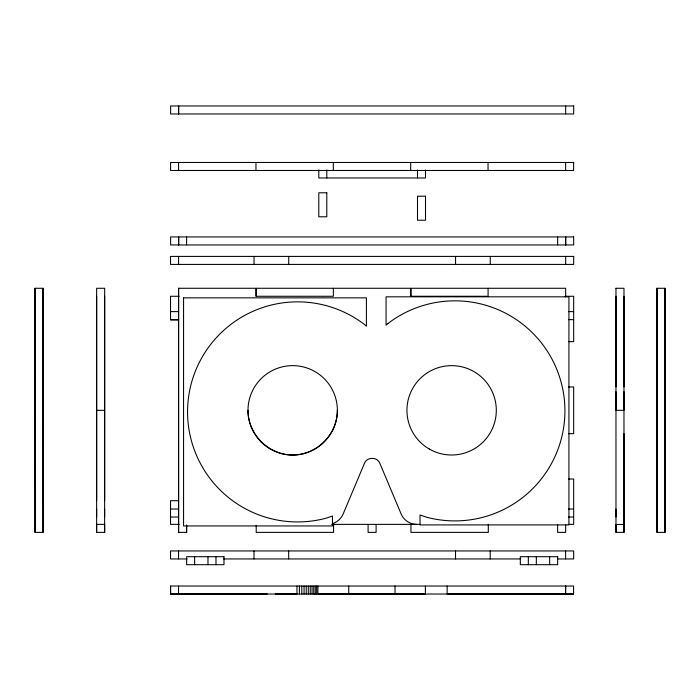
<?xml version="1.0" encoding="UTF-8"?>
<svg xmlns="http://www.w3.org/2000/svg" width="700" height="700" viewBox="0 0 700 700"><rect width="100%" height="100%" fill="white"/><g stroke="black" fill="none" stroke-linecap="round" stroke-linejoin="round"><path stroke-width="1.05" d="M35.044 532.376L35.044 288.277L43.041 288.277L43.05 532.376L35.044 532.376L35 288.277M43.041 532.376L43.006 288.277M96.635 532.376L96.635 288.277L104.685 288.277L104.632 532.376L96.635 532.376L96.635 524.37L104.632 524.37L104.632 532.376M186.594 244.947L186.594 236.941M557.629 244.947L557.664 236.941M623.971 391.65L623.989 532.367L615.983 532.376L615.983 524.37M615.965 517.038L615.965 509.031M623.98 532.376L623.98 433.668M623.962 517.038L623.971 509.031M656.994 532.376L656.95 288.277L665 288.277L665 532.376L656.994 532.376L656.994 288.277M665 532.376L664.991 288.277M337.365 410.322C337.514 434.236 316.592 455.157 292.679 455.009C268.765 455.157 247.844 434.236 247.993 410.322M332.439 523.644C337.216 522.209 341.25 518.577 343.166 513.975L364.429 463.383C366.887 456.68 377.414 456.68 379.881 463.383L401.135 513.975C403.664 520.161 410.095 524.431 416.771 524.37M104.632 296.275L104.632 500.692M179.209 296.275L170.537 296.275L170.537 319.953L178.535 319.953M565.031 296.275L573.676 296.275L573.676 341.626L568.671 341.626M170.537 311.623L178.588 311.623M568.654 311.614L573.659 311.614M170.537 319.629L178.588 319.629M568.654 319.62L573.659 319.62M568.671 386.977L573.676 386.977L573.676 433.668L568.671 433.668M96.635 410.322L104.632 410.322M568.671 479.019L573.676 479.019L573.676 524.37L568.269 524.37M178.535 500.692L170.537 500.692L170.537 524.37L179.209 524.37M170.537 509.031L178.588 509.031M568.654 509.031L573.659 509.031M170.537 517.038L178.588 517.038M568.654 517.038L573.659 517.038M331.748 524.37L420.201 524.37M615.983 524.475L623.989 524.475M186.638 524.904L186.638 532.376L178.553 532.376L178.544 288.277L255.999 288.277L255.999 296.275L333.358 296.275L333.358 288.277M187.197 558.95L170.537 558.95L170.537 550.952L573.676 550.952L573.676 558.95L557.462 558.95M223.676 558.95L520.721 558.95M275.336 594.029L573.58 594.029L573.58 586.031L170.546 586.031L170.555 594.029L267.339 594.029M170.546 594.029L296.966 594.029L296.966 586.031M573.58 594.029L447.142 594.029L447.142 586.031M623.962 311.614L623.971 319.62M615.965 311.614L615.974 319.62M623.98 296.275L623.98 386.977M615.974 296.275L615.983 386.977M615.974 391.65L615.983 532.367M565.67 105.971L565.67 113.969M565.67 256.41L565.67 264.416M565.67 296.993L565.67 288.277L410.944 288.277L410.944 296.275M565.67 524.746L565.67 532.376L557.629 532.376L557.629 524.746M565.67 586.031L565.574 594.029L565.574 586.031M565.626 162.479L565.626 170.485M565.617 550.952L565.617 558.95M549.666 556.701L549.666 564.699M536.322 556.701L536.322 564.699M528.325 556.701L528.325 564.699M490.254 256.41L490.254 264.416M490.201 550.952L490.201 558.95M488.302 524.37L488.302 532.376L410.944 532.376L410.944 524.37M488.093 288.277L488.093 296.275L410.725 296.275L410.725 288.277L256.209 288.277L256.209 296.275M488.049 162.479L488.049 170.485M455.569 256.41L455.569 264.416M455.525 550.952L455.525 558.95M425.504 169.969L425.504 177.966L318.797 177.966L318.797 169.969M425.39 586.031L425.39 594.029L317.887 594.029L317.887 586.031M417.506 169.969L417.506 177.966M410.681 162.479L410.681 170.485M395.036 586.031L395.036 594.029M376.11 524.37L376.11 532.376L368.104 532.376L368.104 524.37M348.74 586.031L348.74 594.029M333.576 524.37L333.576 532.376L256.209 532.376L256.209 525.367M333.322 162.479L333.322 170.485M326.804 169.969L326.804 177.966M316.654 586.031L316.654 594.029M315.271 586.031L315.271 594.029L313.731 594.029L313.731 586.031M312.051 586.031L312.051 594.029M310.24 586.031L310.24 594.029M308.297 586.031L308.297 594.029M306.241 586.031L306.241 594.029M304.062 586.031L304.062 594.029M301.787 586.031L301.787 594.029M299.416 586.031L299.416 594.029M288.733 256.41L288.733 264.416M288.68 550.952L288.68 558.95M255.955 162.479L255.955 170.485M254.047 256.41L254.047 264.416M253.995 550.952L253.995 558.95M215.976 556.701L215.976 564.699M207.979 556.701L207.979 564.699M194.635 556.701L194.635 564.699M186.594 525.831L186.594 532.376M178.631 288.277L178.631 532.376M178.588 162.479L178.588 170.485M178.588 256.41L178.588 264.416M178.535 550.952L178.535 558.95M178.535 586.031L178.535 594.029M170.581 586.031L170.59 594.029M104.632 509.031L104.632 517.038M96.635 296.275L96.635 500.692M96.635 509.031L96.635 517.038M178.631 236.941L178.631 244.947L178.631 236.941M183.558 297.85L183.558 525.945L332.456 525.945L332.456 516.031L326.086 518.192A110.049 110.049 0 0 1 189.674 390.425A110.049 110.049 0 0 1 364.595 324.59L366.406 326.183L366.406 297.85L183.558 297.85M565.67 236.941L565.67 244.947L565.67 236.941M615.974 288.277L615.974 410.322L623.98 410.322L623.98 288.277L615.974 288.277M387.896 323.566L386.076 325.15L386.076 296.817L568.925 296.817L568.925 524.913L420.026 524.913L420.026 514.999L426.405 517.16A110.049 110.049 0 0 0 562.809 389.401A110.049 110.049 0 0 0 387.896 323.566M178.631 105.971L178.588 113.969L178.631 105.971M573.676 105.971L170.625 105.971L170.625 113.969L573.676 113.969L573.676 105.971M573.633 162.479L170.59 162.479L170.59 170.485L573.633 170.485L573.633 162.479M326.804 192.78L318.797 192.78L318.797 216.79L326.804 216.79L326.804 192.78M425.504 196.21L417.506 196.21L417.506 220.22L425.504 220.22L425.504 196.21M573.676 236.941L170.625 236.941L170.625 244.947L573.676 244.947L573.676 236.941M573.676 256.41L170.537 256.41L170.537 264.416L573.676 264.416L573.676 256.41M223.982 556.701L186.638 556.701L186.638 564.699L223.982 564.699L223.982 556.701M557.664 556.701L520.319 556.701L520.319 564.699L557.664 564.699L557.664 556.701M261.082 441.919A44.686 44.686 0 0 0 335.842 421.89A44.686 44.686 0 0 0 281.111 367.159A44.686 44.686 0 0 0 261.082 441.919M429.284 449.024A44.686 44.686 0 0 0 496.309 410.322A44.686 44.686 0 0 0 429.284 371.621A44.686 44.686 0 0 0 429.284 449.024"/></g></svg>
